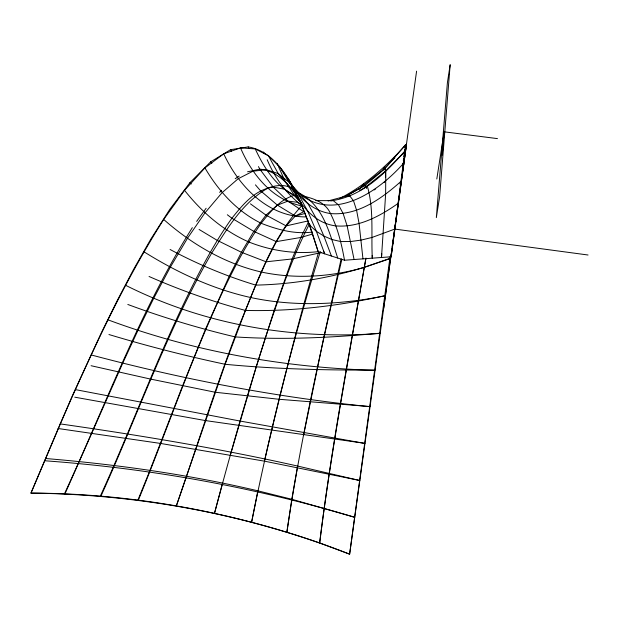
<?xml version="1.0" encoding="UTF-8"?>
<svg xmlns="http://www.w3.org/2000/svg" width="619" height="619" viewBox="0 0 619 619"><rect width="100%" height="100%" fill="white"/><g stroke="black" fill="none" stroke-linecap="round" stroke-linejoin="round"><path stroke-width="0.93" d="M381.753 253.682L381.497 257.489L385.629 194.204L385.776 171.533L384.701 168.894L405.693 144.506L391.138 256.777L344.504 260.235L318.189 251.74C310.545 226.902 301.894 202.22 288.856 179.634C279.347 164.6 266.681 149.891 248.18 146.912L230.523 149.697L210.653 161.845L189.909 182.713L169.768 209.377L150.819 239.112L133.41 269.722L117.192 300.625L101.547 332.357L71.951 396.671L30.95 493.126C139.639 494.302 248.374 514.374 349.619 554.167L391.278 253.426M442.268 155.137L444.156 131.808L436.813 178.992M319.729 542.925C331.32 447.622 349.34 353.256 365.829 258.719M390.063 256.815L349.619 554.167L319.597 542.948C331.242 450.555 348.559 359.005 364.305 267.253L390.62 258.185M391.138 256.777L406.528 144.08C387.107 165.374 365.55 185.437 339.622 198.506M402.652 165.288L402.915 163.377M391.541 251.523L391.804 249.619M392.198 246.764L393.785 235.344M394.048 233.44L406.528 144.08M416.587 71.162L383.718 308.216M403.317 160.545L403.588 158.665M403.851 156.785L404.253 153.961M404.524 152.081L404.927 149.256M286.914 532.162L291.797 499.27L297.615 466.053C219.157 448.427 139.778 435.296 60.198 423.899L30.95 493.126C129.077 493.258 226.925 510.938 319.597 542.948M286.837 532.185C300.432 440.357 320.758 349.673 341.874 259.33M405.19 147.376L405.693 144.506M323.621 251.213L324.689 253.836L316.363 231.305L307.891 211.582L298.892 195.124L280.229 167.463L268.375 155.725L255.245 148.916L240.512 147.887L223.73 153.837L204.935 167.904L184.555 190.327L163.71 219.474C191.697 244.165 224.712 263.586 261.303 272.02C295.395 279.316 330.894 276.972 364.289 267.4L365.991 258.038M251.631 522.188C269.783 430.87 292.71 340.45 320.348 251.538M251.585 522.212L257.852 490.813C188.021 474.402 116.844 464.428 45.396 458.493M303.674 434.786L323.814 337.347L341.193 258.711M58.054 428.503L160.414 443.413L264.414 461.155C280.593 391.525 298.103 322.174 318.197 253.558L318.762 251.763M214.53 513.298C230.794 451.785 248.258 390.566 267.934 330.051C280.245 294.141 291.835 257.651 309.5 223.923M214.437 513.43L222.585 483.06M230.376 455.019L256.227 366.858L274.14 310.382L292.145 258.951L300.857 237.456L308.664 221.54M176.314 505.824L225.146 364.282L245.449 310.428L255.763 285.111L266.108 261.806L276.322 241.627L286.164 225.896L295.302 216.054L303.689 211.706L287.928 201.113L273.196 187.054L259.818 169.157L258.471 166.596M176.338 506.094C197.144 445.672 216.472 384.724 239.352 325.037C256.839 284.036 270.797 239.228 301.608 205.887C272.066 199.658 251.871 174.403 240.512 147.887M359.701 189.499L360.328 187.805L363.663 183.913L366.154 186.69L366.572 188.447M138.246 500.392C166.913 430.429 191.232 358.656 223.42 290.164C234.555 267.091 246.401 244.273 261.179 223.289C270.132 212.069 279.556 199.682 293.94 195.457L297.6 195.681M137.936 500.013L149.311 472.018L182.59 385.823L205.384 329.424L229.162 276.314L241.433 252.273L253.813 231.382L265.977 215.126L277.413 205.137L287.928 201.113L297.507 202.297L301.515 204.773M60.198 423.899C90.962 353.983 122.67 284.082 163.71 219.474M100.835 496.361C137.573 415.326 166.991 330.739 211.512 253.411C226.794 229.309 242.114 203.001 267.532 188.315C276.399 184.679 287.464 183.766 295.085 190.544M64.902 493.977L122.833 362.943L138.091 330.089L153.907 297.971L170.318 267.184L187.387 238.416L204.85 213.021L221.981 192.772L238.122 178.767L252.916 171.208L266.247 169.691L278.248 173.599L289.081 182.296L299.534 193.561L308.285 204.255L316.324 218.608L323.892 236.087L331.405 256.011M100.379 495.989C131.143 428.75 156.421 359.097 189.081 292.702C201.763 267.006 215.265 241.627 231.893 218.228C242.741 204.734 254.92 189.607 273.196 187.054L284.678 189.244L295.093 196.184L300.377 201.624M64.5 493.738C105.849 404.493 139.762 311.249 192.323 227.653M348.017 195.186L360.328 187.805L382.975 169.877L384.786 166.534L385.575 171.014L385.606 177.537M196.664 221.378L206.135 208.239M404.942 150.85C385.328 173.436 361.744 196.857 330.67 200.866M219.652 192.385L221.594 190.304M382.975 169.877L394.914 157.783M404.857 147.709L406.18 146.363M405.592 151.098L385.575 171.014L366.154 186.69L359.871 190.644M403.325 163.586C378.542 191.472 333.486 222.972 298.435 192.842M402.381 165.76L403.774 164.468M328.155 200.912L345.487 196.308L364.653 185.801L384.701 168.894M401.027 181.336C381.66 198.598 357.844 215.915 330.5 213.555C305.933 210.05 291.487 187.271 280.229 167.463M399.82 183.866L401.29 182.675M374.147 189.963L375.671 188.803M384.089 182.427L385.622 181.266M235.212 178.69L239.174 176.075M398.156 203.365C380.027 216.139 358.834 227.73 335.931 225.912C313.253 223.196 298.381 203.117 290.829 183.178M364.289 267.4L389.8 258.703M321.779 252.459L292.145 258.951L266.108 261.806L241.433 252.273L217.184 240.334L199.086 229.463M312.765 233.99L300.857 237.456L276.322 241.627L253.813 231.382L231.893 218.228L227.328 214.762M364.305 267.253C329.13 278.093 292.586 284.361 255.763 285.111C226.105 276.128 197.407 264.135 170.101 249.496M305.43 213.331L295.302 216.054L277.413 205.137L260.475 190.714L255.438 184.857M308.154 220.913L286.164 225.896L265.977 215.126L250.447 203.852M247.561 171.803L259.818 169.157C277.73 170.79 289.684 185.383 299.317 199.132M385.436 295.526C339.545 305.84 292.532 311.612 245.449 310.428C212.487 301.662 180.268 290.203 149.047 276.484M384.724 295.905C340.527 304.695 294.613 307.009 250.339 297.445C212.371 288.98 176.825 272.337 143.972 251.794M312.386 232.024C294.899 234.493 277.358 229.618 261.179 223.289C236.899 211.358 218.476 190.969 204.935 167.904M380.221 333.169C332.047 337.68 283.572 340.032 235.235 336.922C198.807 328.294 162.905 317.485 127.808 304.463M345.487 196.308L349.89 196.037L353.565 200.896L356.598 210.305L359.097 223.614L362.958 258.866M318.476 251.624C294.822 254.339 270.936 250.765 248.838 241.998C223.227 230.686 201.802 212.178 184.555 190.327M379.609 333.44C292.485 339.947 203.875 324.658 125.58 285.274M315.698 200.633L333.246 200.641L338.523 204.912L343.127 213.524L347.151 225.935L354.076 259.531M375.106 370.108C325.068 370.208 274.975 369.094 225.146 364.282C186.017 355.995 147.245 346.044 108.944 334.531M374.596 370.294C283.742 367.632 193.306 351.561 108.016 319.837M370.054 406.551L279.169 399.286L215.188 392.245L150.247 379.014L91.063 365.713M306.42 216.913C268.182 217.161 238.779 186.404 223.73 153.837M44.375 460.737C149.496 468.335 253.751 486.998 354.718 517.291M369.651 406.66C275.587 397.135 182.52 379.292 91.194 354.935M445.107 131.932L497.467 138.617M588.05 255.005L394.783 229.084L372.065 237.441L361.163 240.087L350.71 241.526L340.698 241.557L331.908 239.522L323.892 236.087L316.363 231.305L309.469 224.952L300.463 202.336M364.962 443.343L205.353 420.564L74.76 397.181M364.653 443.397L240.017 421.036L75.332 389.599M264.414 461.155L359.817 480.476M297.615 466.053L359.616 480.491M364.653 185.801L367.415 186.466C374.062 209.624 371.021 234.369 372.298 258.177L372.181 255.392M257.852 490.813L291.797 499.27L354.625 517.283M303.093 196.014C313.988 198.606 325.594 202.467 330.5 213.555C337.835 228.194 341.642 244.203 344.504 260.235M298.404 196.943C277.281 189.05 264.352 168.515 255.245 148.916M298.056 192.555C323.404 204.247 329.749 233.982 337.719 258.046M295.333 190.722L289.901 187.023L278.248 173.599L268.375 155.725M302.142 205.578C286.411 194.134 274.712 177.576 267.199 159.748M189.909 182.713L191.294 184.005M300.896 202.521L295.093 196.184L285.189 181.537L278.627 166.89M308.966 223.529L310.142 224.906M210.653 161.845L211.853 163.331M230.523 149.697L231.537 151.322M301.275 203.28L296.052 194.559L288.856 179.634M299.333 199.713L301.244 202.993M248.18 146.912L249.078 148.622M263.578 152.019L264.383 153.736M277.08 163.439L277.854 165.165M309.469 224.952L318.189 251.74M450.152 64.833L439.606 196.857L436.325 217.633L447.39 82.814L450.152 64.833"/></g></svg>
